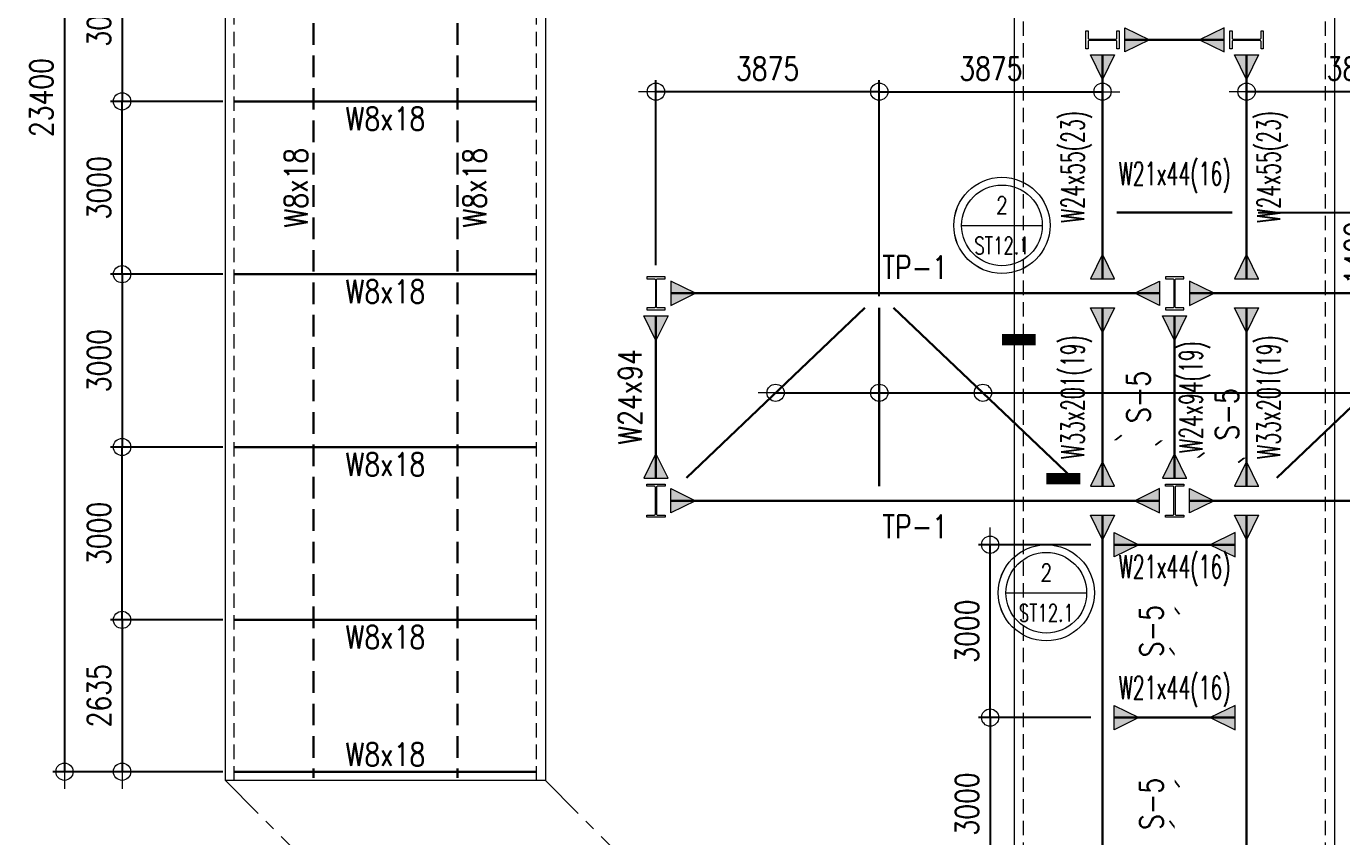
# Model space of a CAD drawing. Header units: millimetres. Extents: x 1120934 to 1315742, y -16030 to 119854.
# Drawn here: x 1152964 to 1175793, y 67144 to 81211 of the extents above; entities that cross this region are included whole.
import ezdxf
from ezdxf.enums import TextEntityAlignment as Align

# ---------------------------------------------------------------- set-up
doc = ezdxf.new("R2010")
doc.units = ezdxf.units.MM
doc.header["$MEASUREMENT"] = 0
doc.linetypes.add('CENTER2', pattern=[1.125, 0.75, -0.125, 0.125, -0.125])
doc.linetypes.add('HIDDEN', pattern=[0.375, 0.25, -0.125])
doc.layers.get('0').update_dxf_attribs({"lineweight": 0})
for name, color, linetype, lineweight in [('ROOF LN', 1, 'HIDDEN', 5), ('S-ANNO-DIMS', 252, 'Continuous', 5), ('S-ANNO-MARK', 2, 'Continuous', 9), ('S-ANNO-NPLT', 7, 'Continuous', 9), ('S-Anno-Symb', 143, 'Continuous', 15), ('S-BEAM', 5, 'Continuous', 30), ('S-COLS', 2, 'Continuous', 20), ('S-CONN', 1, 'Continuous', 9), ('S_GRID LINES', 252, 'Continuous', 5)]:
    doc.layers.add(name, color=color, linetype=linetype, lineweight=lineweight)
doc.styles.add('1', font='simplex.shx', dxfattribs={"width": 0.85, "height": 300})
doc.styles.add('ROMANSX', font='ROMANS.shx', dxfattribs={"height": 0.09375})
doc.styles.add('SIMPLEX', font='SIMPLEX.shx', dxfattribs={"width": 0.8, "height": 400})
doc.dimstyles.new('DIM_200', dxfattribs={"dimtxt": 400, "dimasz": 2, "dimexe": 200, "dimexo": 200, "dimgap": 200, "dimtad": 1, "dimdec": 0, "dimrnd": 1, "dimzin": 1, "dimdsep": 46, "dimtxsty": 'SIMPLEX', "dimblk1": 'ESCADIM_ARW', "dimblk2": 'ESCADIM_ARW', "dimsah": 1, "dimcen": 50, "dimclrd": 251, "dimclre": 251, "dimclrt": 52, "dimazin": 0, "dimtfac": 1, "dimtdec": 0, "dimtofl": 0, "dimtmove": 0, "dimatfit": 3, "dimldrblk": 'ESCADIM_ARW', "dimfxl": 1, "dimtolj": 1, "dimtzin": 0, "dimarcsym": 0})
doc.dimstyles.new('ESCA', dxfattribs={"dimtxt": 300, "dimasz": 1, "dimexe": 100, "dimexo": 100, "dimgap": 100, "dimtad": 1, "dimdec": 0, "dimrnd": 1, "dimdsep": 46, "dimtxsty": '1', "dimblk1": 'ESCADIM_ARW', "dimblk2": 'ESCADIM_ARW', "dimsah": 1, "dimcen": 50, "dimclrd": 256, "dimclre": 256, "dimclrt": 52, "dimadec": 0, "dimazin": 0, "dimtfac": 1, "dimtdec": 0, "dimtofl": 0, "dimtmove": 0, "dimatfit": 3, "dimldrblk": 'ESCADIM_ARW', "dimfxl": 1, "dimtolj": 1, "dimtzin": 0, "dimarcsym": 0})

# ---------------------------------------------------------------- blocks, each defined once
blk = doc.blocks.new('ESCADIM_ARW')
at = {"color": 7}
blk.add_line((-150, 0), (150, 0), dxfattribs=at)
blk.add_circle((0, 0), 75, dxfattribs=at)
blk = doc.blocks.new('*D38')
at = {"layer": 'Defpoints', "color": 0, "ltscale": 0.05, "transparency": 16777216}
for p in [(1171642, 69212, 0), (1169692, 66212), (1171642, 66212, 0)]:
    blk.add_point(p, dxfattribs=at)
at = {"layer": 'S-ANNO-DIMS', "color": 251, "lineweight": -2, "ltscale": 0.05, "transparency": 16777216}
for p, q in [((1171442, 69212), (1169492, 69212)), ((1169692, 69210), (1169692, 66214)), ((1171442, 66212), (1169492, 66212))]:
    blk.add_line(p, q, dxfattribs=at)
at = {"layer": 'S-ANNO-DIMS', "color": 251, "lineweight": -2, "ltscale": 0.05, "transparency": 16777216, "xscale": 2, "yscale": 2, "zscale": 2}
for p, rotation in [((1169692, 69212), 90), ((1169692, 66212), 270)]:
    blk.add_blockref('ESCADIM_ARW', p, dxfattribs=dict(at, rotation=rotation))
at = {"layer": 'S-ANNO-DIMS', "color": 52, "ltscale": 0.05, "transparency": 16777216, "insert": (1169292, 67712), "char_height": 400, "attachment_point": 5, "rotation": 90, "style": 'SIMPLEX'}
blk.add_mtext('\\A1;3000', dxfattribs=at)
blk = doc.blocks.new('*D40')
at = {"layer": 'Defpoints', "color": 0, "ltscale": 0.05, "transparency": 16777216}
for p in [(1169692, 72212), (1171642, 72212, 0), (1171642, 69212, 0)]:
    blk.add_point(p, dxfattribs=at)
at = {"layer": 'S-ANNO-DIMS', "color": 251, "lineweight": -2, "ltscale": 0.05, "transparency": 16777216}
for p, q in [((1171442, 72212), (1169492, 72212)), ((1169692, 69214), (1169692, 72210)), ((1171442, 69212), (1169492, 69212))]:
    blk.add_line(p, q, dxfattribs=at)
at = {"layer": 'S-ANNO-DIMS', "color": 251, "lineweight": -2, "ltscale": 0.05, "transparency": 16777216, "xscale": 2, "yscale": 2, "zscale": 2}
for p, rotation in [((1169692, 72212), 90), ((1169692, 69212), 270)]:
    blk.add_blockref('ESCADIM_ARW', p, dxfattribs=dict(at, rotation=rotation))
at = {"layer": 'S-ANNO-DIMS', "color": 52, "ltscale": 0.05, "transparency": 16777216, "insert": (1169292, 70712), "char_height": 400, "attachment_point": 5, "rotation": 90, "style": 'SIMPLEX'}
blk.add_mtext('\\A1;3000', dxfattribs=at)
blk = doc.blocks.new('*D42')
at = {"color": 251, "lineweight": -2, "ltscale": 0.5, "transparency": 16777216}
for p, q in [((1163892, 77065), (1163892, 80276)), ((1167767, 76526), (1167767, 80276)), ((1167765, 80076), (1163894, 80076))]:
    blk.add_line(p, q, dxfattribs=at)
at = {"layer": 'Defpoints', "color": 0, "ltscale": 0.5, "transparency": 16777216}
for p in [(1163892, 80076), (1163892, 76865, 0), (1167767, 76326, 0)]:
    blk.add_point(p, dxfattribs=at)
at = {"color": 251, "lineweight": -2, "ltscale": 0.5, "transparency": 16777216, "xscale": 2, "yscale": 2, "zscale": 2, "rotation": 180}
blk.add_blockref('ESCADIM_ARW', (1163892, 80076), dxfattribs=at)
at = {"color": 251, "lineweight": -2, "ltscale": 0.5, "transparency": 16777216, "xscale": 2, "yscale": 2, "zscale": 2}
blk.add_blockref('ESCADIM_ARW', (1167767, 80076), dxfattribs=at)
at = {"color": 52, "ltscale": 0.5, "transparency": 16777216, "insert": (1165830, 80476), "char_height": 400, "attachment_point": 5, "style": 'SIMPLEX'}
blk.add_mtext('\\A1;3875', dxfattribs=at)
blk = doc.blocks.new('*D43')
at = {"layer": 'Defpoints', "color": 0, "ltscale": 0.05, "transparency": 16777216}
for p in [(1174142, 77976, 0), (1174142, 76576, 0), (1176442, 76576)]:
    blk.add_point(p, dxfattribs=at)
at = {"layer": 'S-ANNO-DIMS', "color": 251, "lineweight": -2, "ltscale": 0.05, "transparency": 16777216}
for p, q in [((1174342, 77976), (1176642, 77976)), ((1176442, 77974), (1176442, 76578)), ((1174342, 76576), (1176642, 76576))]:
    blk.add_line(p, q, dxfattribs=at)
at = {"layer": 'S-ANNO-DIMS', "color": 251, "lineweight": -2, "ltscale": 0.05, "transparency": 16777216, "xscale": 2, "yscale": 2, "zscale": 2}
for p, rotation in [((1176442, 77976), 90), ((1176442, 76576), 270)]:
    blk.add_blockref('ESCADIM_ARW', p, dxfattribs=dict(at, rotation=rotation))
at = {"layer": 'S-ANNO-DIMS', "color": 52, "ltscale": 0.05, "transparency": 16777216, "insert": (1176042, 77276), "char_height": 400, "attachment_point": 5, "rotation": 90, "style": 'SIMPLEX'}
blk.add_mtext('\\A1;1400', dxfattribs=at)
blk = doc.blocks.new('Bubble')
at = {"layer": 'S-ANNO-NPLT'}
blk.add_circle((0, 0), 0.2608, dxfattribs=at)
at = {"layer": 'S-Anno-Symb', "color": 0}
blk.add_line((-0.2188, 0), (0.2188, 0), dxfattribs=at)
blk.add_circle((0, 0), 0.2188, dxfattribs=at)
at = {"layer": 'S-Anno-Symb', "style": 'ROMANSX'}
for tag, p in [('1', (0, 0.1094)), ('S1', (0, -0.1094))]:
    blk.add_attdef(tag, text='', height=0.0937, dxfattribs=at).set_placement(p, align=Align.MIDDLE_CENTER)
at = {"layer": 'S-Anno-Symb', "style": 'ROMANSX', "width": 1.018385, "flags": 8}
blk.add_attdef('LONG', text='', height=0.0937, dxfattribs=at).set_placement((-0.1796, -0.1249), (0.1796, -0.1249), align=Align.FIT)
blk = doc.blocks.new('*D48')
at = {"layer": 'Defpoints', "color": 0, "ltscale": 0.05, "transparency": 16777216}
for p in [(1154627, 73908), (1156577, 73908, 0), (1156577, 70908, 0)]:
    blk.add_point(p, dxfattribs=at)
at = {"layer": 'S-ANNO-DIMS', "color": 251, "lineweight": -2, "ltscale": 0.05, "transparency": 16777216}
for p, q in [((1156377, 73908), (1154427, 73908)), ((1154627, 70910), (1154627, 73906)), ((1156377, 70908), (1154427, 70908))]:
    blk.add_line(p, q, dxfattribs=at)
at = {"layer": 'S-ANNO-DIMS', "color": 251, "lineweight": -2, "ltscale": 0.05, "transparency": 16777216, "xscale": 2, "yscale": 2, "zscale": 2}
for p, rotation in [((1154627, 73908), 90), ((1154627, 70908), 270)]:
    blk.add_blockref('ESCADIM_ARW', p, dxfattribs=dict(at, rotation=rotation))
at = {"layer": 'S-ANNO-DIMS', "color": 52, "ltscale": 0.05, "transparency": 16777216, "insert": (1154227, 72408), "char_height": 400, "attachment_point": 5, "rotation": 90, "style": 'SIMPLEX'}
blk.add_mtext('\\A1;3000', dxfattribs=at)
blk = doc.blocks.new('*D49')
at = {"layer": 'Defpoints', "color": 0, "ltscale": 0.05, "transparency": 16777216}
for p in [(1156577, 70908, 0), (1154627, 68272), (1156574, 68272, 0)]:
    blk.add_point(p, dxfattribs=at)
at = {"layer": 'S-ANNO-DIMS', "color": 251, "lineweight": -2, "ltscale": 0.05, "transparency": 16777216}
for p, q in [((1156377, 70908), (1154427, 70908)), ((1154627, 70906), (1154627, 68274)), ((1156374, 68272), (1154427, 68272))]:
    blk.add_line(p, q, dxfattribs=at)
at = {"layer": 'S-ANNO-DIMS', "color": 251, "lineweight": -2, "ltscale": 0.05, "transparency": 16777216, "xscale": 2, "yscale": 2, "zscale": 2}
for p, rotation in [((1154627, 70908), 90), ((1154627, 68272), 270)]:
    blk.add_blockref('ESCADIM_ARW', p, dxfattribs=dict(at, rotation=rotation))
at = {"layer": 'S-ANNO-DIMS', "color": 52, "ltscale": 0.05, "transparency": 16777216, "insert": (1154227, 69590), "char_height": 400, "attachment_point": 5, "rotation": 90, "style": 'SIMPLEX'}
blk.add_mtext('\\A1;2635', dxfattribs=at)
blk = doc.blocks.new('*D50')
at = {"layer": 'Defpoints', "color": 0, "ltscale": 0.05, "transparency": 16777216}
for p in [(1156577, 76908, 0), (1154627, 73908), (1156577, 73908, 0)]:
    blk.add_point(p, dxfattribs=at)
at = {"layer": 'S-ANNO-DIMS', "color": 251, "lineweight": -2, "ltscale": 0.05, "transparency": 16777216}
for p, q in [((1156377, 76908), (1154427, 76908)), ((1154627, 76906), (1154627, 73910)), ((1156377, 73908), (1154427, 73908))]:
    blk.add_line(p, q, dxfattribs=at)
at = {"layer": 'S-ANNO-DIMS', "color": 251, "lineweight": -2, "ltscale": 0.05, "transparency": 16777216, "xscale": 2, "yscale": 2, "zscale": 2}
for p, rotation in [((1154627, 76908), 90), ((1154627, 73908), 270)]:
    blk.add_blockref('ESCADIM_ARW', p, dxfattribs=dict(at, rotation=rotation))
at = {"layer": 'S-ANNO-DIMS', "color": 52, "ltscale": 0.05, "transparency": 16777216, "insert": (1154227, 75408), "char_height": 400, "attachment_point": 5, "rotation": 90, "style": 'SIMPLEX'}
blk.add_mtext('\\A1;3000', dxfattribs=at)
blk = doc.blocks.new('*D51')
at = {"layer": 'Defpoints', "color": 0, "ltscale": 0.05, "transparency": 16777216}
for p in [(1156577, 82908, 0), (1154627, 79908), (1156577, 79908, 0)]:
    blk.add_point(p, dxfattribs=at)
at = {"layer": 'S-ANNO-DIMS', "color": 251, "lineweight": -2, "ltscale": 0.05, "transparency": 16777216}
for p, q in [((1156377, 82908), (1154427, 82908)), ((1154627, 82906), (1154627, 79910)), ((1156377, 79908), (1154427, 79908))]:
    blk.add_line(p, q, dxfattribs=at)
at = {"layer": 'S-ANNO-DIMS', "color": 251, "lineweight": -2, "ltscale": 0.05, "transparency": 16777216, "xscale": 2, "yscale": 2, "zscale": 2}
for p, rotation in [((1154627, 82908), 90), ((1154627, 79908), 270)]:
    blk.add_blockref('ESCADIM_ARW', p, dxfattribs=dict(at, rotation=rotation))
at = {"layer": 'S-ANNO-DIMS', "color": 52, "ltscale": 0.05, "transparency": 16777216, "insert": (1154227, 81408), "char_height": 400, "attachment_point": 5, "rotation": 90, "style": 'SIMPLEX'}
blk.add_mtext('\\A1;3000', dxfattribs=at)
blk = doc.blocks.new('*D52')
at = {"layer": 'Defpoints', "color": 0, "ltscale": 0.05, "transparency": 16777216}
for p in [(1154627, 79908), (1156577, 79908, 0), (1156577, 76908, 0)]:
    blk.add_point(p, dxfattribs=at)
at = {"layer": 'S-ANNO-DIMS', "color": 251, "lineweight": -2, "ltscale": 0.05, "transparency": 16777216}
for p, q in [((1156377, 79908), (1154427, 79908)), ((1154627, 76910), (1154627, 79906)), ((1156377, 76908), (1154427, 76908))]:
    blk.add_line(p, q, dxfattribs=at)
at = {"layer": 'S-ANNO-DIMS', "color": 251, "lineweight": -2, "ltscale": 0.05, "transparency": 16777216, "xscale": 2, "yscale": 2, "zscale": 2}
for p, rotation in [((1154627, 79908), 90), ((1154627, 76908), 270)]:
    blk.add_blockref('ESCADIM_ARW', p, dxfattribs=dict(at, rotation=rotation))
at = {"layer": 'S-ANNO-DIMS', "color": 52, "ltscale": 0.05, "transparency": 16777216, "insert": (1154227, 78408), "char_height": 400, "attachment_point": 5, "rotation": 90, "style": 'SIMPLEX'}
blk.add_mtext('\\A1;3000', dxfattribs=at)
blk = doc.blocks.new('*D57')
at = {"layer": 'Defpoints', "color": 0, "ltscale": 0.05, "transparency": 16777216}
for p in [(1156574, 91673, 0), (1153627, 68272), (1156577, 68272, 0)]:
    blk.add_point(p, dxfattribs=at)
at = {"layer": 'S-ANNO-DIMS', "color": 251, "lineweight": -2, "ltscale": 0.05, "transparency": 16777216}
for p, q in [((1156374, 91673), (1153427, 91673)), ((1153627, 91671), (1153627, 68274)), ((1156377, 68272), (1153427, 68272))]:
    blk.add_line(p, q, dxfattribs=at)
at = {"layer": 'S-ANNO-DIMS', "color": 251, "lineweight": -2, "ltscale": 0.05, "transparency": 16777216, "xscale": 2, "yscale": 2, "zscale": 2}
for p, rotation in [((1153627, 91673), 90), ((1153627, 68272), 270)]:
    blk.add_blockref('ESCADIM_ARW', p, dxfattribs=dict(at, rotation=rotation))
at = {"layer": 'S-ANNO-DIMS', "color": 52, "ltscale": 0.05, "transparency": 16777216, "insert": (1153227, 79973), "char_height": 400, "attachment_point": 5, "rotation": 90, "style": 'SIMPLEX'}
blk.add_mtext('\\A1;23400', dxfattribs=at)
blk = doc.blocks.new('*D72')
at = {"color": 251, "lineweight": -2, "ltscale": 0.5, "transparency": 16777216}
for p, q in [((1174142, 79641), (1174142, 80276)), ((1178017, 76526), (1178017, 80276)), ((1178015, 80076), (1174144, 80076))]:
    blk.add_line(p, q, dxfattribs=at)
at = {"layer": 'Defpoints', "color": 0, "ltscale": 0.5, "transparency": 16777216}
for p in [(1174142, 80076), (1174142, 79441, 0), (1178017, 76326, 0)]:
    blk.add_point(p, dxfattribs=at)
at = {"color": 251, "lineweight": -2, "ltscale": 0.5, "transparency": 16777216, "xscale": 2, "yscale": 2, "zscale": 2, "rotation": 180}
blk.add_blockref('ESCADIM_ARW', (1174142, 80076), dxfattribs=at)
at = {"color": 251, "lineweight": -2, "ltscale": 0.5, "transparency": 16777216, "xscale": 2, "yscale": 2, "zscale": 2}
blk.add_blockref('ESCADIM_ARW', (1178017, 80076), dxfattribs=at)
at = {"color": 52, "ltscale": 0.5, "transparency": 16777216, "insert": (1176080, 80476), "char_height": 400, "attachment_point": 5, "style": 'SIMPLEX'}
blk.add_mtext('\\A1;3875', dxfattribs=at)
blk = doc.blocks.new('*D73')
at = {"color": 251, "lineweight": -2, "ltscale": 0.5, "transparency": 16777216}
for p, q in [((1167767, 76526), (1167767, 80276)), ((1171642, 79656), (1171642, 80276)), ((1167769, 80076), (1171640, 80076))]:
    blk.add_line(p, q, dxfattribs=at)
at = {"layer": 'Defpoints', "color": 0, "ltscale": 0.5, "transparency": 16777216}
for p in [(1171642, 80076), (1171642, 79456, 0), (1167767, 76326, 0)]:
    blk.add_point(p, dxfattribs=at)
at = {"color": 251, "lineweight": -2, "ltscale": 0.5, "transparency": 16777216, "xscale": 2, "yscale": 2, "zscale": 2, "rotation": 180}
blk.add_blockref('ESCADIM_ARW', (1167767, 80076), dxfattribs=at)
at = {"color": 251, "lineweight": -2, "ltscale": 0.5, "transparency": 16777216, "xscale": 2, "yscale": 2, "zscale": 2}
blk.add_blockref('ESCADIM_ARW', (1171642, 80076), dxfattribs=at)
at = {"color": 52, "ltscale": 0.5, "transparency": 16777216, "insert": (1169705, 80476), "char_height": 400, "attachment_point": 5, "style": 'SIMPLEX'}
blk.add_mtext('\\A1;3875', dxfattribs=at)

msp = doc.modelspace()

# ---------------------------------------------------------------- hatches: boundary and pattern name
at = {"layer": 'S-CONN'}
for points in [[(1172030.8064, 80765.11265), (1172459.82271, 80976.0199), (1172030.8064, 81185.84668)], [(1173753.7184, 80765.11265), (1173324.70209, 80976.0199), (1173753.7184, 81185.84668)], [(1171431.35515, 80717.2699), (1171642.2624, 80288.25359), (1171852.08918, 80717.2699)], [(1173931.35515, 80717.2699), (1174142.2624, 80288.25359), (1174352.08918, 80717.2699)], [(1171431.35515, 76826.0199), (1171642.2624, 77255.03621), (1171852.08918, 76826.0199)], [(1173931.35515, 76826.0199), (1174142.2624, 77255.03621), (1174352.08918, 76826.0199)], [(1164151.0124, 76786.38692), (1164580.02871, 76576.0199), (1164151.0124, 76365.65288)], [(1172633.5124, 76786.38692), (1172204.49609, 76576.0199), (1172633.5124, 76365.65288)], [(1173151.0124, 76786.38692), (1173580.02871, 76576.0199), (1173151.0124, 76365.65288)], [(1171431.35515, 76326.0199), (1171642.2624, 75897.00359), (1171852.08918, 76326.0199)], [(1173931.35515, 76326.0199), (1174142.2624, 75897.00359), (1174352.08918, 76326.0199)], [(1163681.89538, 76187.4759), (1163892.2624, 75758.45959), (1164102.62942, 76187.4759)], [(1172681.89538, 76187.4759), (1172892.2624, 75758.45959), (1173102.62942, 76187.4759)], [(1163681.89538, 73364.5639), (1163892.2624, 73793.58021), (1164102.62942, 73364.5639)], [(1172681.89538, 73364.5639), (1172892.2624, 73793.58021), (1173102.62942, 73364.5639)], [(1171431.35515, 73226.0199), (1171642.2624, 73655.03621), (1171852.08918, 73226.0199)], [(1173931.35515, 73226.0199), (1174142.2624, 73655.03621), (1174352.08918, 73226.0199)], [(1164151.0124, 72765.65288), (1164580.02871, 72976.0199), (1164151.0124, 73186.38692)], [(1172631.27294, 72765.65288), (1172202.25662, 72976.0199), (1172631.27294, 73186.38692)], [(1173153.25187, 72765.11265), (1173582.26818, 72976.0199), (1173153.25187, 73185.84668)], [(1171431.35515, 72726.0199), (1171642.2624, 72297.00359), (1171852.08918, 72726.0199)], [(1173931.35515, 72726.0199), (1174142.2624, 72297.00359), (1174352.08918, 72726.0199)], [(1171842.2624, 72001.0556), (1172271.27871, 72211.96285), (1171842.2624, 72421.78963)], [(1173942.2624, 72001.0556), (1173513.24609, 72211.96285), (1173942.2624, 72421.78963)], [(1171842.2624, 69001.0556), (1172271.27871, 69211.96285), (1171842.2624, 69421.78963)], [(1173942.2624, 69001.0556), (1173513.24609, 69211.96285), (1173942.2624, 69421.78963)]]:
    msp.add_hatch(color=256, dxfattribs=at).paths.add_polyline_path(points)

# ---------------------------------------------------------------- linework, layer by layer
at = {"layer": 'ROOF LN', "color": 254, "linetype": 'HIDDEN', "ltscale": 1000}
for p, q in [((1156574.47481, 68116.47842, 0), (1156574.47481, 99826.79741, 0)), ((1161818.51887, 68116.47842, 0), (1161818.51887, 99826.79741, 0)), ((1170270.24037, 54420.71285, 0), (1170270.24037, 86130.03185, 0)), ((1175514.28443, 54420.71285, 0), (1175514.28443, 86130.03185, 0))]:
    msp.add_line(p, q, dxfattribs=at)
at = {"layer": 'ROOF LN', "linetype": 'Continuous'}
for points in [[(1156420.46286, 99826.79741), (1161972.53081, 99826.79741), (1161972.53081, 68116.47842), (1156420.46286, 68116.47842), (1156420.46286, 99826.79741)], [(1170116.22843, 86130.03185), (1175668.29638, 86130.03185), (1175668.29638, 54420.71285), (1170116.22843, 54420.71285), (1170116.22843, 86130.03185)]]:
    msp.add_lwpolyline(points, dxfattribs=at)
at = {"layer": 'S-ANNO-MARK', "elevation": 0}
for points in [[(1171975.51795, 74113.02104, 29.99952, 29.99952, 0), (1171862.47363, 74026.0199, 0, 0, 0), (1172672.05118, 74026.0199, 29.99952, 29.99952, 0), (1172559.00685, 73939.01877, 0, 0, 0)], [(1173413.09324, 73811.77676, 29.99952, 29.99952, 0), (1173300.04891, 73724.77563, 0, 0, 0), (1174109.62646, 73724.77563, 29.99952, 29.99952, 0), (1173996.58213, 73637.77449, 0, 0, 0)], [(1172805.26127, 70420.2184, 29.99952, 29.99952, 0), (1172892.2624, 70307.17408, 0, 0, 0), (1172892.2624, 71116.75163, 29.99952, 29.99952, 0), (1172979.26354, 71003.7073, 0, 0, 0)], [(1172805.26127, 67420.2184, 29.99952, 29.99952, 0), (1172892.2624, 67307.17408, 0, 0, 0), (1172892.2624, 68116.75163, 29.99952, 29.99952, 0), (1172979.26354, 68003.7073, 0, 0, 0)]]:
    msp.add_lwpolyline(points, format="xyseb", dxfattribs=at)
at = {"layer": 'S-ANNO-NPLT'}
for centre in [(1169896.56859, 77754.9916, 0), (1170666.85103, 71377.49575, 0)]:
    msp.add_circle(centre, 834.46711, dxfattribs=at)
at = {"layer": 'S-Anno-Symb', "linetype": 'ByBlock', "elevation": 0}
for points in [[(1169896.15723, 76920.52459, 0, 0, 0), (1169896.15723, 75773.63683, 196.07256, 196.07256, 0), (1170484.37491, 75773.63683, 0, 0, 0)], [(1170666.85103, 72211.96285, 0, 0, 0), (1170666.85103, 73358.85061, 196.07256, 196.07256, 0), (1171255.06871, 73358.85061, 0, 0, 0)]]:
    msp.add_lwpolyline(points, format="xyseb", dxfattribs=at)
at = {"layer": 'S-BEAM', "color": 3, "linetype": 'HIDDEN', "ltscale": 1500}
for p, q in [((1157946.49684, 99826.79741, 0), (1157946.49684, 68166.47842, 0)), ((1160446.49684, 99826.79741, 0), (1160446.49684, 68166.47842, 0))]:
    msp.add_line(p, q, dxfattribs=at)
at = {"layer": 'S-BEAM'}
for p, q in [((1173753.7184, 80976.0199, 0), (1172030.8064, 80976.0199, 0)), ((1171642.2624, 76826.0199, 0), (1171642.2624, 80717.2699, 0)), ((1174142.2624, 76826.0199, 0), (1174142.2624, 80717.2699, 0)), ((1161818.51887, 79907.72842, 0), (1156574.47481, 79907.72842, 0)), ((1171892.2624, 77976.0199, 0), (1173892.2624, 77976.0199, 0)), ((1161818.51887, 76907.72842, 0), (1156574.47481, 76907.72842, 0)), ((1164151.0124, 76576.0199, 0), (1172633.5124, 76576.0199, 0)), ((1181633.5124, 76576.0199, 0), (1173151.0124, 76576.0199, 0)), ((1167517.2624, 76326.0199, 0), (1164419.63565, 73371.36054, 0)), ((1167767.2624, 76326.0199, 0), (1167767.2624, 73226.0199, 0)), ((1168017.2624, 76326.0199, 0), (1171114.88915, 73371.36054, 0)), ((1171642.2624, 76326.0199, 0), (1171642.2624, 73226.0199, 0)), ((1174142.2624, 76326.0199, 0), (1174142.2624, 73226.0199, 0)), ((1177767.2624, 76326.0199, 0), (1174669.63565, 73371.36054, 0)), ((1163892.2624, 76187.4759, 0), (1163892.2624, 73364.5639, 0)), ((1172892.2624, 76187.4759, 0), (1172892.2624, 73364.5639, 0)), ((1161818.51887, 73907.72842, 0), (1156574.47481, 73907.72842, 0)), ((1164151.0124, 72976.0199, 0.00001), (1172631.27294, 72976.0199, 0)), ((1181631.27294, 72976.0199, 0.00001), (1173153.25187, 72976.0199, 0)), ((1171642.2624, 72726.0199, 0), (1171642.2624, 54470.71285, 0)), ((1174142.2624, 72726.0199, 0), (1174142.2624, 54470.71285, 0)), ((1173942.2624, 72211.96285, 0), (1171842.2624, 72211.96285, 0)), ((1161818.51887, 70907.72842, 0), (1156574.47481, 70907.72842, 0)), ((1173942.2624, 69211.96285, 0), (1171842.2624, 69211.96285, 0)), ((1156574.47481, 68272.49036, 0), (1161818.51887, 68272.49036, 0))]:
    msp.add_line(p, q, dxfattribs=at)
at = {"layer": 'S-COLS', "color": 7, "ltscale": 0.05}
for points, elevation in [([(1171353.7184, 80976.0199), (1171353.7184, 81134.7699), (1171391.3104, 81134.7699), (1171391.3104, 81006.1189, 0.4142135624), (1171410.8684, 80986.5609), (1171873.6564, 80986.5609, 0.4142135624), (1171893.2144, 81006.1189), (1171893.2144, 81134.7699), (1171930.8064, 81134.7699), (1171930.8064, 80817.2699), (1171893.2144, 80817.2699), (1171893.2144, 80945.9209, 0.4142135624), (1171873.6564, 80965.4789), (1171410.8684, 80965.4789, 0.4142135624), (1171391.3104, 80945.9209), (1171391.3104, 80817.2699), (1171353.7184, 80817.2699), (1171353.7184, 80976.0199)], 0), ([(1173853.7184, 80976.0199), (1173853.7184, 81134.7699), (1173891.3104, 81134.7699), (1173891.3104, 81006.1189, 0.4142135624), (1173910.8684, 80986.5609), (1174373.6564, 80986.5609, 0.4142135624), (1174393.2144, 81006.1189), (1174393.2144, 81134.7699), (1174430.8064, 81134.7699), (1174430.8064, 80817.2699), (1174393.2144, 80817.2699), (1174393.2144, 80945.9209, 0.4142135624), (1174373.6564, 80965.4789), (1173910.8684, 80965.4789, 0.4142135624), (1173891.3104, 80945.9209), (1173891.3104, 80817.2699), (1173853.7184, 80817.2699), (1173853.7184, 80976.0199)], 0), ([(1163892.2624, 76864.5639), (1163733.5124, 76864.5639), (1163733.5124, 76826.9719), (1163862.1634, 76826.9719, -0.4142135624), (1163881.7214, 76807.4139), (1163881.7214, 76344.6259, -0.4142135624), (1163862.1634, 76325.0679), (1163733.5124, 76325.0679), (1163733.5124, 76287.4759), (1164051.0124, 76287.4759), (1164051.0124, 76325.0679), (1163922.3614, 76325.0679, -0.4142135624), (1163902.8034, 76344.6259), (1163902.8034, 76807.4139, -0.4142135624), (1163922.3614, 76826.9719), (1164051.0124, 76826.9719), (1164051.0124, 76864.5639), (1163892.2624, 76864.5639)], 0), ([(1172892.2624, 76864.5639), (1172733.5124, 76864.5639), (1172733.5124, 76826.9719), (1172862.1634, 76826.9719, -0.4142135624), (1172881.7214, 76807.4139), (1172881.7214, 76344.6259, -0.4142135624), (1172862.1634, 76325.0679), (1172733.5124, 76325.0679), (1172733.5124, 76287.4759), (1173051.0124, 76287.4759), (1173051.0124, 76325.0679), (1172922.3614, 76325.0679, -0.4142135624), (1172902.8034, 76344.6259), (1172902.8034, 76807.4139, -0.4142135624), (1172922.3614, 76826.9719), (1173051.0124, 76826.9719), (1173051.0124, 76864.5639), (1172892.2624, 76864.5639)], -0.00001), ([(1163892.2624, 72687.4759), (1163733.5124, 72687.4759), (1163733.5124, 72725.0679), (1163862.1634, 72725.0679, 0.4142135624), (1163881.7214, 72744.6259), (1163881.7214, 73207.4139, 0.4142135624), (1163862.1634, 73226.9719), (1163733.5124, 73226.9719), (1163733.5124, 73264.5639), (1164051.0124, 73264.5639), (1164051.0124, 73226.9719), (1163922.3614, 73226.9719, 0.4142135624), (1163902.8034, 73207.4139), (1163902.8034, 72744.6259, 0.4142135624), (1163922.3614, 72725.0679), (1164051.0124, 72725.0679), (1164051.0124, 72687.4759), (1163892.2624, 72687.4759)], 0), ([(1172892.2624, 72687.4759), (1172733.5124, 72687.4759), (1172733.5124, 72725.0679), (1172862.1634, 72725.0679, 0.4142135624), (1172881.7214, 72744.6259), (1172881.7214, 73207.4139, 0.4142135624), (1172862.1634, 73226.9719), (1172733.5124, 73226.9719), (1172733.5124, 73264.5639), (1173051.0124, 73264.5639), (1173051.0124, 73226.9719), (1172922.3614, 73226.9719, 0.4142135624), (1172902.8034, 73207.4139), (1172902.8034, 72744.6259, 0.4142135624), (1172922.3614, 72725.0679), (1173051.0124, 72725.0679), (1173051.0124, 72687.4759), (1172892.2624, 72687.4759)], 0)]:
    msp.add_lwpolyline(points, format="xyb", dxfattribs=dict(at, elevation=elevation))
at = {"layer": 'S-CONN', "color": 1}
for points, elevation in [([(1172030.8064, 81185.84668), (1172459.82271, 80976.0199), (1172030.8064, 80765.11265), (1172030.8064, 81186.92716)], 0), ([(1173753.7184, 81185.84668), (1173324.70209, 80976.0199), (1173753.7184, 80765.11265), (1173753.7184, 81186.92716)], 0), ([(1171852.08918, 80717.2699), (1171642.2624, 80288.25359), (1171431.35515, 80717.2699), (1171853.16966, 80717.2699)], -0.00001), ([(1174352.08918, 80717.2699), (1174142.2624, 80288.25359), (1173931.35515, 80717.2699), (1174353.16966, 80717.2699)], -0.00001), ([(1171852.08918, 76826.0199), (1171642.2624, 77255.03621), (1171431.35515, 76826.0199), (1171853.16966, 76826.0199)], 0), ([(1174352.08918, 76826.0199), (1174142.2624, 77255.03621), (1173931.35515, 76826.0199), (1174353.16966, 76826.0199)], 0), ([(1164151.0124, 76365.65288), (1164580.02871, 76576.0199), (1164151.0124, 76786.38692), (1164151.0124, 76364.57241)], 0), ([(1172633.5124, 76365.65288), (1172204.49609, 76576.0199), (1172633.5124, 76786.38692), (1172633.5124, 76364.57241)], 0), ([(1173151.0124, 76365.65288), (1173580.02871, 76576.0199), (1173151.0124, 76786.38692), (1173151.0124, 76364.57241)], 0), ([(1171852.08918, 76326.0199), (1171642.2624, 75897.00359), (1171431.35515, 76326.0199), (1171853.16966, 76326.0199)], 0), ([(1174352.08918, 76326.0199), (1174142.2624, 75897.00359), (1173931.35515, 76326.0199), (1174353.16966, 76326.0199)], 0), ([(1164102.62942, 76187.4759), (1163892.2624, 75758.45959), (1163681.89538, 76187.4759), (1164103.7099, 76187.4759)], 0), ([(1173102.62942, 76187.4759), (1172892.2624, 75758.45959), (1172681.89538, 76187.4759), (1173103.7099, 76187.4759)], -0.00001), ([(1164102.62942, 73364.5639), (1163892.2624, 73793.58021), (1163681.89538, 73364.5639), (1164103.7099, 73364.5639)], 0), ([(1173102.62942, 73364.5639), (1172892.2624, 73793.58021), (1172681.89538, 73364.5639), (1173103.7099, 73364.5639)], 0), ([(1171852.08918, 73226.0199), (1171642.2624, 73655.03621), (1171431.35515, 73226.0199), (1171853.16966, 73226.0199)], 0), ([(1174352.08918, 73226.0199), (1174142.2624, 73655.03621), (1173931.35515, 73226.0199), (1174353.16966, 73226.0199)], 0), ([(1164151.0124, 73186.38692), (1164580.02871, 72976.0199), (1164151.0124, 72765.65288), (1164151.0124, 73187.4674)], 0.00001), ([(1172631.27294, 73186.38692), (1172202.25662, 72976.0199), (1172631.27294, 72765.65288), (1172631.27294, 73187.4674)], 0.00001), ([(1173153.25187, 73185.84668), (1173582.26818, 72976.0199), (1173153.25187, 72765.11265), (1173153.25187, 73186.92716)], 0.00001), ([(1171852.08918, 72726.0199), (1171642.2624, 72297.00359), (1171431.35515, 72726.0199), (1171853.16966, 72726.0199)], 0), ([(1174352.08918, 72726.0199), (1174142.2624, 72297.00359), (1173931.35515, 72726.0199), (1174353.16966, 72726.0199)], 0), ([(1171842.2624, 72421.78963), (1172271.27871, 72211.96285), (1171842.2624, 72001.0556), (1171842.2624, 72422.87011)], 0), ([(1173942.2624, 72421.78963), (1173513.24609, 72211.96285), (1173942.2624, 72001.0556), (1173942.2624, 72422.87011)], 0), ([(1171842.2624, 69421.78963), (1172271.27871, 69211.96285), (1171842.2624, 69001.0556), (1171842.2624, 69422.87011)], 0), ([(1173942.2624, 69421.78963), (1173513.24609, 69211.96285), (1173942.2624, 69001.0556), (1173942.2624, 69422.87011)], 0)]:
    msp.add_lwpolyline(points, dxfattribs=dict(at, elevation=elevation))
at = {"layer": 'S_GRID LINES', "linetype": 'CENTER2', "ltscale": 1500}
for p, q in [((1170116.22843, 54420.71285), (1156420.46286, 68116.47842)), ((1175668.29638, 54420.71285), (1161972.53081, 68116.47842))]:
    msp.add_line(p, q, dxfattribs=at)

# ---------------------------------------------------------------- block references
at = {"layer": 'S-Anno-Symb'}
ref = msp.add_blockref('Bubble', (1169896.56859, 77754.9916, 0), dxfattribs=dict(at, xscale=3200.000000000257, yscale=3200.000000000257, zscale=3200.000000000257))
ref.add_attrib('1', '2', dxfattribs={"height": 300, "style": 'ROMANSX', "width": 0.8}).set_placement((1169896.56859, 78104.9916, 0), align=Align.MIDDLE_CENTER)
ref.add_attrib('S1', 'ST12.1', dxfattribs={"height": 300, "style": 'ROMANSX', "width": 0.7}).set_placement((1169896.56859, 77404.9916, 0), align=Align.MIDDLE_CENTER)
ref = msp.add_blockref('Bubble', (1170666.85103, 71377.49575, 0), dxfattribs=dict(at, xscale=3200.000000000257, yscale=3200.000000000257, zscale=3200.000000000257))
ref.add_attrib('1', '2', dxfattribs={"height": 300, "style": 'ROMANSX', "width": 0.8}).set_placement((1170666.85103, 71727.49575, 0), align=Align.MIDDLE_CENTER)
ref.add_attrib('S1', 'ST12.1', dxfattribs={"height": 300, "style": 'ROMANSX', "width": 0.7}).set_placement((1170666.85103, 71027.49575, 0), align=Align.MIDDLE_CENTER)

# ---------------------------------------------------------------- texts
at = {"layer": 'S-ANNO-DIMS', "color": 52, "char_height": 400, "attachment_point": 5, "style": 'SIMPLEX'}
for s, insert in [('\\A1;W8x18', (1159196.49684, 79607.72842, 0)), ('\\A1;{\\W0.6;W21x44(16)}', (1172892.2624, 78584.7699, 0)), ('\\A1;TP-1', (1168392.2624, 77026.0199, 0)), ('\\A1;W8x18', (1159196.49684, 76607.72842, 0)), ('\\A1;W8x18', (1159196.49684, 73607.72842, 0)), ('\\A1;TP-1', (1168392.2624, 72526.0199, 0)), ('\\A1;{\\W0.6;W21x44(16)}', (1172892.2624, 71761.96285, 0)), ('\\A1;W8x18', (1159196.49684, 70607.72842, 0)), ('\\A1;{\\W0.6;W21x44(16)}', (1172892.2624, 69661.96285, 0)), ('\\A1;W8x18', (1159196.49684, 68572.49036, 0))]:
    msp.add_mtext(s, dxfattribs=dict(at, insert=insert))
at = {"layer": 'S-ANNO-DIMS', "color": 52, "char_height": 400, "attachment_point": 5, "rotation": 90, "style": 'SIMPLEX'}
for s, insert in [('\\A1;{\\W0.6;W24x55(23)}', (1171192.2624, 78771.6449, 0)), ('\\A1;{\\W0.6;W24x55(23)}', (1174592.2624, 78771.6449, 0)), ('\\A1;W8x18', (1157646.49684, 78407.72842, 0)), ('\\A1;W8x18', (1160746.49684, 78407.72842, 0)), ('\\A1;{\\W0.6;W33x201(19)}', (1171192.2624, 74776.0199, 0)), ('\\A1;{\\W0.6;W33x201(19)}', (1174592.2624, 74776.0199, 0)), ('\\A1;W24x94', (1163442.2624, 74776.0199, 0)), ('\\A1;{\\W0.6;W24x94(19)}', (1173242.2624, 74776.0199, 0)), ('\\A1;\\pxqc;S-5', (1172267.2624, 74776.0199, 0)), ('\\A1;\\pxqc;S-5', (1173804.83768, 74474.77563, 0)), ('\\A1;\\pxqc;S-5', (1172492.2624, 70711.96285, 0)), ('\\A1;\\pxqc;S-5', (1172492.2624, 67711.96285, 0))]:
    msp.add_mtext(s, dxfattribs=dict(at, insert=insert))

# ---------------------------------------------------------------- dimensions: what is measured, and where the dimension line sits
at = {"ltscale": 0.5}
for base, p1, p2, angle, picture, middle in [((1163892.2624, 80076.0199, 0), (1167767.2624, 76326.0199, 0), (1163892.2624, 76864.5639, 0), 180, '*D42', (1165829.7624, 80476.0199, 0)), ((1171642.2624, 80076.0199, 0), (1167767.2624, 76326.0199, 0), (1171642.2624, 79455.6269, 0), 0, '*D73', (1169704.7624, 80476.0199, 0)), ((1174142.2624, 80076.0199, 0), (1178017.2624, 76326.0199, 0), (1174142.2624, 79441.45793, 0), 180, '*D72', (1176079.7624, 80476.0199, 0))]:
    dim = msp.add_linear_dim(base=base, p1=p1, p2=p2, angle=angle, dimstyle='DIM_200', dxfattribs=at)
    dim.commit()
    dim.dimension.update_dxf_attribs({"geometry": picture, "text_midpoint": middle})
at = {"layer": 'S-ANNO-DIMS', "ltscale": 0.05}
for base, p1, p2, angle, picture, middle in [((1153626.95396, 68272.49036, -0.00001), (1156574.47481, 91672.78547, 0), (1156576.95396, 68272.49036, 0), 270, '*D57', (1153226.95396, 79972.63792, -0.00001)), ((1154626.95396, 79907.72842, -0.00001), (1156576.95396, 82907.72842, 0), (1156576.95396, 79907.72842, 0), 270, '*D51', (1154226.95396, 81407.72842, -0.00001)), ((1154626.95396, 79907.72842, -0.00001), (1156576.95396, 76907.72842, 0), (1156576.95396, 79907.72842, 0), 90, '*D52', (1154226.95396, 78407.72842, -0.00001)), ((1154626.95396, 73907.72842, -0.00001), (1156576.95396, 76907.72842, 0), (1156576.95396, 73907.72842, 0), 270, '*D50', (1154226.95396, 75407.72842, -0.00001)), ((1154626.95396, 73907.72842, -0.00001), (1156576.95396, 70907.72842, 0), (1156576.95396, 73907.72842, 0), 90, '*D48', (1154226.95396, 72407.72842, -0.00001)), ((1169692.2624, 72211.96285, 0), (1171642.2624, 69211.96285, 0), (1171642.2624, 72211.96285, 0), 90, '*D40', (1169292.2624, 70711.96285, 0)), ((1154626.95396, 68272.49036, -0.00001), (1156576.95396, 70907.72842, 0), (1156574.47481, 68272.49036, 0), 270, '*D49', (1154226.95396, 69590.10939, -0.00001)), ((1169692.2624, 66211.96285, 0), (1171642.2624, 69211.96285, 0), (1171642.2624, 66211.96285, 0), 270, '*D38', (1169292.2624, 67711.96285, 0))]:
    dim = msp.add_linear_dim(base=base, p1=p1, p2=p2, angle=angle, dimstyle='DIM_200', dxfattribs=at)
    dim.commit()
    dim.dimension.update_dxf_attribs({"geometry": picture, "text_midpoint": middle})
dim = msp.add_linear_dim(base=(1176442.2624, 76576.0199, 0), p1=(1174142.2624, 77976.0199, 0), p2=(1174142.2624, 76576.0199, 0), angle=270, dimstyle='DIM_200', dxfattribs=at)
dim.commit()
dim.dimension.update_dxf_attribs({"geometry": '*D43', "text_midpoint": (1176442.2624, 77276.0199, 0), "dimtype": 160})

# ---------------------------------------------------------------- leaders
at = {"layer": 'S-ANNO-DIMS', "color": 4}
for points in [[(1165968.44903, 74848.69022, 0), (1184240.77235, 74848.69022, 0)], [(1167767.2624, 74848.69022, 0), (1184240.77235, 74848.69022, 0)], [(1169566.07578, 74848.69022, 0), (1184240.77235, 74848.69022, 0)]]:
    msp.add_leader(points, dimstyle='ESCA', override={"dimasz": 2, "dimtad": 0, "dimfxl": 0.0625}, dxfattribs=at)

doc.saveas('drawing.dxf')
